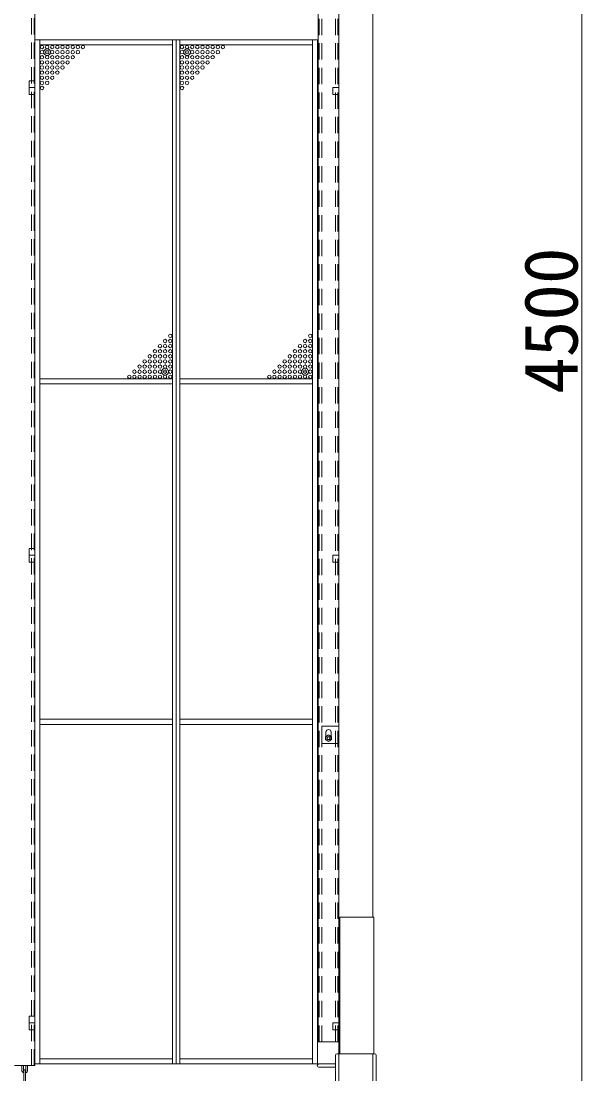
# Model space of a CAD drawing. Units: millimetres, scale not verified. Extents: x -10338 to 10338, y -7128 to 7128.
# Drawn here: x -21 to 1624, y -4318 to -1231 of the extents above; entities that cross this region are included whole.
import ezdxf
from ezdxf.enums import TextEntityAlignment as Align

# ---------------------------------------------------------------- set-up
doc = ezdxf.new("R2010")
doc.units = ezdxf.units.MM
doc.header["$LTSCALE"] = 40
doc.header["$PDMODE"] = 32
doc.header["$PDSIZE"] = 20
doc.linetypes.add('DASHED1', pattern=[1.8, 1.2, -0.6])
for name, color, linetype, lineweight in [('0-0_0', 7, 'Continuous', 9), ('0-5_CYG-99', 7, 'Continuous', 9), ('0-A_ﾒッｼュﾊﾟﾈﾙ用ﾌﾞﾛッｸ', 7, 'Continuous', 9)]:
    doc.layers.add(name, color=color, linetype=linetype, lineweight=lineweight)
doc.styles.add('ＭＳ ゴシック', font='')
doc.styles.get('ＭＳ ゴシック').set_extended_font_data('MS Gothic')

msp = doc.modelspace()

# ---------------------------------------------------------------- linework, layer by layer
at = {"layer": '0-0_0'}
msp.add_line((1623.75, 131.04), (1623.75, -4348.96), dxfattribs=at)
at = {"layer": '0-5_CYG-99'}
for p, q in [((1010.73, 141.04), (1010.73, -3858.96)), ((19.83, -4293.78), (19.83, -73.99)), ((910.73, -4358.96), (910.73, -258.96)), ((850.73, -548.96), (850.73, -4223.78)), ((910.73, -4223.78), (910.73, -548.96)), ((19.53, -1285.98), (19.53, -4288.98)), ((19.53, -1285.98), (848.53, -1285.98)), ((34.53, -4288.98), (34.53, -1285.98)), ((423.03, -4288.98), (423.03, -1285.98)), ((434.03, -4288.98), (434.03, -1285.98)), ((445.03, -4288.98), (445.03, -1285.98)), ((833.53, -4288.98), (833.53, -1285.98)), ((848.53, -1285.98), (848.53, -4288.98)), ((423.03, -1300.98), (34.53, -1300.98)), ((445.03, -1300.98), (833.53, -1300.98)), ((19.53, -1405.98), (2.53, -1405.98)), ((2.53, -1425.98), (19.53, -1425.98)), ((893.43, -1425.98), (910.73, -1425.98)), ((893.43, -1445.98), (893.43, -1425.98)), ((910.73, -1445.98), (893.43, -1445.98)), ((423.03, -2279.98), (34.53, -2279.98)), ((445.03, -2279.98), (833.53, -2279.98)), ((423.03, -2294.98), (34.53, -2294.98)), ((445.03, -2294.98), (833.53, -2294.98)), ((893.43, -2797.48), (910.73, -2797.48)), ((893.43, -2817.48), (893.43, -2797.48)), ((910.73, -2817.48), (893.43, -2817.48)), ((423.03, -3278.2), (34.53, -3278.2)), ((423.03, -3293.2), (34.53, -3293.2)), ((445.03, -3278.2), (833.53, -3278.2)), ((445.03, -3293.2), (833.53, -3293.2)), ((860.73, -3298.96), (910.73, -3298.96)), ((860.73, -3348.96), (860.73, -3298.96)), ((872.23, -3328.92), (880.73, -3324.01)), ((872.23, -3338.73), (872.23, -3328.92)), ((873.23, -3315.96), (873.23, -3328.34)), ((880.73, -3324.01), (889.23, -3328.92)), ((888.23, -3315.96), (888.23, -3328.34)), ((889.23, -3328.92), (889.23, -3338.73)), ((910.73, -3348.96), (860.73, -3348.96)), ((880.73, -3343.64), (872.23, -3338.73)), ((889.23, -3338.73), (880.73, -3343.64)), ((913.93, -4258.96), (913.93, -3858.96)), ((913.93, -3858.96), (1013.93, -3858.96)), ((1013.93, -3858.96), (1013.93, -4258.96)), ((893.43, -4168.98), (910.73, -4168.98)), ((893.43, -4188.98), (893.43, -4168.98)), ((910.73, -4188.98), (893.43, -4188.98)), ((850.73, -4223.96), (910.73, -4223.96)), ((910.73, -4258.96), (905.73, -4258.96)), ((1007.52, -4258.97), (905.73, -4258.97)), ((913.93, -4258.96), (1015.73, -4258.96)), ((1010.72, -4258.97), (1015.72, -4258.97)), ((1010.73, -4358.96), (1010.73, -4258.96)), ((19.53, -4288.98), (848.53, -4288.98)), ((423.03, -4273.98), (34.53, -4273.98)), ((445.03, -4273.98), (833.53, -4273.98)), ((900.73, -4288.96), (852.73, -4288.96)), ((900.73, -4263.96), (900.73, -4338.96)), ((900.73, -4263.97), (900.73, -4338.96)), ((1020.72, -4263.97), (1020.72, -4338.96)), ((1020.73, -4263.96), (1020.73, -4338.96)), ((19.83, -4293.99), (-40.16, -4293.99)), ((-18.67, -4293.99), (-18.67, -4307.49)), ((-13.67, -4293.99), (-13.67, -4307.49)), ((-12.67, -4308.49), (-12.67, -4343.48)), ((-7.67, -4308.49), (-7.67, -4343.48)), ((-6.67, -4293.99), (-6.67, -4307.49)), ((-1.67, -4293.99), (-1.67, -4307.49)), ((852.73, -4298.96), (900.73, -4298.96))]:
    msp.add_line(p, q, dxfattribs=at)
at = {"layer": '0-5_CYG-99', "linetype": 'DASHED1'}
for p, q in [((9.83, -4293.99), (9.83, -73.99)), ((17.53, -4293.99), (17.53, -73.99)), ((853.03, -4223.96), (853.03, -548.96)), ((860.73, -4223.96), (860.73, -548.96)), ((900.73, -4223.96), (900.73, -548.96)), ((908.43, -4223.96), (908.43, -548.96))]:
    msp.add_line(p, q, dxfattribs=at)
at = {"layer": '0-5_CYG-99'}
for points in [[(2.53, -1405.98), (2.53, -1445.98), (19.53, -1445.98)], [(19.53, -2777.48), (2.53, -2777.48), (2.53, -2797.48), (19.53, -2797.48)], [(19.53, -2817.48), (2.53, -2817.48), (2.53, -2797.48)], [(19.53, -4168.98), (2.53, -4168.98), (2.53, -4148.98), (19.53, -4148.98)], [(19.53, -4188.98), (2.53, -4188.98), (2.53, -4168.98)]]:
    msp.add_lwpolyline(points, dxfattribs=at)
for radius in [8.5, 5, 5, 4.19]:
    msp.add_circle((880.73, -3333.82), radius, dxfattribs=at)
for centre, radius, start, end in [((880.73, -3315.96), 7.5, 0, 180), ((905.73, -4263.96), 5, 90, 180), ((905.73, -4263.97), 5, 90, 180), ((1015.72, -4263.97), 5, 0, 90), ((1015.73, -4263.96), 5, 0, 90), ((852.73, -4293.96), 5, 90, 270), ((-10.17, -4307.49), 8.5, 180, 252.895), ((-10.17, -4307.49), 3.5, 180, 224.415), ((-10.17, -4308.49), 2.5, 0, 180), ((-10.17, -4307.49), 3.5, 315.585, 0), ((-10.17, -4307.49), 8.5, 287.105, 0)]:
    msp.add_arc(centre, radius, start, end, dxfattribs=at)
at = {"layer": '0-A_ﾒッｼュﾊﾟﾈﾙ用ﾌﾞﾛッｸ'}
for centre in [(40.53, -1306.98), (40.53, -1321.98), (55.53, -1306.98), (55.53, -1321.98), (70.53, -1306.98), (70.53, -1321.98), (85.53, -1306.98), (85.53, -1321.98), (100.53, -1306.98), (100.53, -1321.98), (115.53, -1306.98), (115.53, -1321.98), (130.53, -1306.98), (130.53, -1321.98), (145.53, -1306.98), (145.53, -1321.98), (160.53, -1306.98), (451.03, -1306.98), (451.03, -1321.98), (466.03, -1306.98), (466.03, -1321.98), (481.03, -1306.98), (481.03, -1321.98), (496.03, -1306.98), (496.03, -1321.98), (511.03, -1306.98), (511.03, -1321.98), (526.03, -1306.98), (526.03, -1321.98), (541.03, -1306.98), (541.03, -1321.98), (556.03, -1306.98), (556.03, -1321.98), (571.03, -1306.98), (40.53, -1336.98), (40.53, -1351.98), (55.53, -1336.98), (55.53, -1351.98), (70.53, -1336.98), (70.53, -1351.98), (85.53, -1336.98), (85.53, -1351.98), (100.53, -1336.98), (100.53, -1351.98), (115.53, -1336.98), (115.53, -1351.98), (130.53, -1336.98), (451.03, -1336.98), (451.03, -1351.98), (466.03, -1336.98), (466.03, -1351.98), (481.03, -1336.98), (481.03, -1351.98), (496.03, -1336.98), (496.03, -1351.98), (511.03, -1336.98), (511.03, -1351.98), (526.03, -1336.98), (526.03, -1351.98), (541.03, -1336.98), (40.53, -1366.98), (40.53, -1381.98), (55.53, -1366.98), (55.53, -1381.98), (70.53, -1366.98), (70.53, -1381.98), (85.53, -1366.98), (85.53, -1381.98), (100.53, -1366.98), (451.03, -1366.98), (451.03, -1381.98), (466.03, -1366.98), (466.03, -1381.98), (481.03, -1366.98), (481.03, -1381.98), (496.03, -1366.98), (496.03, -1381.98), (511.03, -1366.98), (40.53, -1396.98), (40.53, -1411.98), (55.53, -1396.98), (55.53, -1411.98), (70.53, -1396.98), (451.03, -1396.98), (451.03, -1411.98), (466.03, -1396.98), (466.03, -1411.98), (481.03, -1396.98), (40.53, -1426.98), (451.03, -1426.98), (416.53, -2153.98), (827.03, -2153.98), (386.53, -2183.98), (401.53, -2168.98), (401.53, -2183.98), (416.53, -2168.98), (416.53, -2183.98), (797.03, -2183.98), (812.03, -2168.98), (812.03, -2183.98), (827.03, -2168.98), (827.03, -2183.98), (356.53, -2213.98), (371.53, -2198.98), (371.53, -2213.98), (386.53, -2198.98), (386.53, -2213.98), (401.53, -2198.98), (401.53, -2213.98), (416.53, -2198.98), (416.53, -2213.98), (767.03, -2213.98), (782.03, -2198.98), (782.03, -2213.98), (797.03, -2198.98), (797.03, -2213.98), (812.03, -2198.98), (812.03, -2213.98), (827.03, -2198.98), (827.03, -2213.98), (326.53, -2243.98), (341.53, -2228.98), (341.53, -2243.98), (356.53, -2228.98), (356.53, -2243.98), (371.53, -2228.98), (371.53, -2243.98), (386.53, -2228.98), (386.53, -2243.98), (401.53, -2228.98), (401.53, -2243.98), (416.53, -2228.98), (416.53, -2243.98), (737.03, -2243.98), (752.03, -2228.98), (752.03, -2243.98), (767.03, -2228.98), (767.03, -2243.98), (782.03, -2228.98), (782.03, -2243.98), (797.03, -2228.98), (797.03, -2243.98), (812.03, -2228.98), (812.03, -2243.98), (827.03, -2228.98), (827.03, -2243.98), (296.53, -2273.98), (311.53, -2258.98), (311.53, -2273.98), (326.53, -2258.98), (326.53, -2273.98), (341.53, -2258.98), (341.53, -2273.98), (356.53, -2258.98), (356.53, -2273.98), (371.53, -2258.98), (371.53, -2273.98), (386.53, -2258.98), (386.53, -2273.98), (401.53, -2258.98), (401.53, -2273.98), (416.53, -2258.98), (416.53, -2273.98), (707.03, -2273.98), (722.03, -2258.98), (722.03, -2273.98), (737.03, -2258.98), (737.03, -2273.98), (752.03, -2258.98), (752.03, -2273.98), (767.03, -2258.98), (767.03, -2273.98), (782.03, -2258.98), (782.03, -2273.98), (797.03, -2258.98), (797.03, -2273.98), (812.03, -2258.98), (812.03, -2273.98), (827.03, -2258.98), (827.03, -2273.98)]:
    msp.add_circle(centre, 5, dxfattribs=at)
for p in [(55.53, -1321.98), (466.03, -1321.98), (401.53, -2258.98), (812.03, -2258.98)]:
    msp.add_point(p, dxfattribs=at)

# ---------------------------------------------------------------- texts
at = {"layer": '0-0_0', "style": 'ＭＳ ゴシック'}
msp.add_text('4500', height=157.7, rotation=90, dxfattribs=at).set_placement((1658.48, -2323.94), align=Align.BOTTOM_LEFT)

doc.saveas('drawing.dxf')
